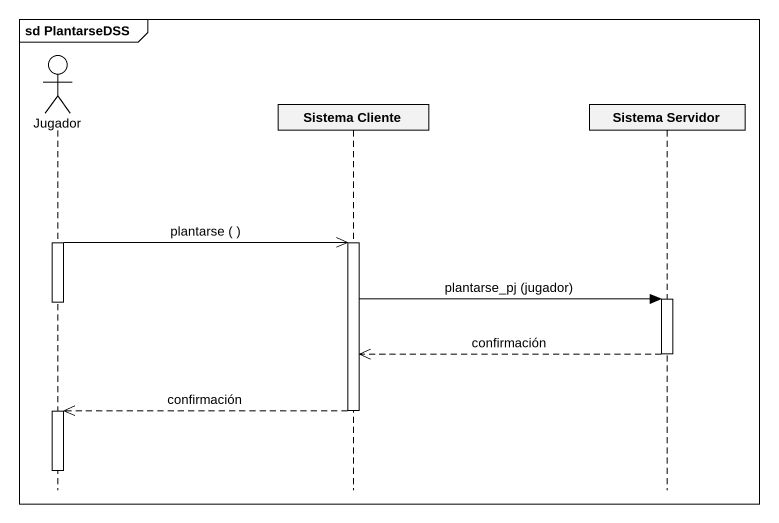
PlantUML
@startuml
mainframe sd PlantarseDSS
hide footbox
actor Jugador
participant "Sistema Cliente" as Sistema_Cliente
participant "Sistema Servidor" as Sistema_Servidor

activate Jugador
Jugador ->> Sistema_Cliente : plantarse ( )
activate Sistema_Cliente
Sistema_Cliente -> Sistema_Servidor : plantarse_pj (jugador)
activate Sistema_Servidor
deactivate Jugador
Sistema_Servidor -->> Sistema_Cliente : confirmación
deactivate Sistema_Servidor
Sistema_Cliente -->> Jugador : confirmación
deactivate Sistema_Cliente
activate Jugador
deactivate Jugador
@enduml
